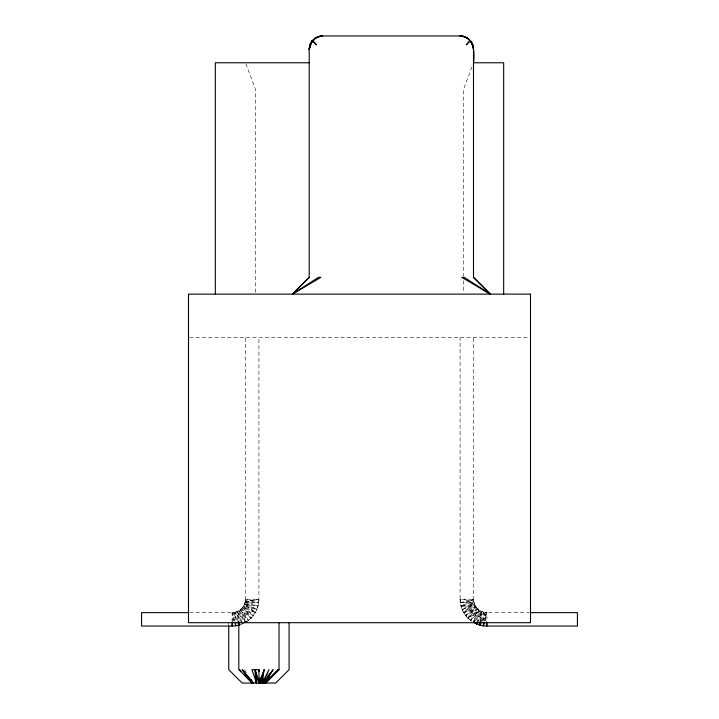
<?xml version="1.0" encoding="UTF-8"?>
<svg xmlns="http://www.w3.org/2000/svg" width="719" height="719" viewBox="0 0 719 719"><rect width="100%" height="100%" fill="white"/><g stroke="black" fill="none" stroke-linecap="round" stroke-linejoin="round"><path stroke-width="0.54" stroke-dasharray="3.6 2.7" d="M483.42 620.578L483.438 612.184C477.695 610.692 473.435 605.155 473.497 599.233L473.497 337.705M480.04 620.74L480.202 610.844C476.149 608.418 473.578 603.951 473.497 599.233L460.088 599.233L460.088 337.705M189.618 612.642L232.093 612.642C239.256 612.795 245.655 606.396 245.503 599.233L245.503 337.705M246.231 621.971C254.032 617.261 258.921 608.319 258.912 599.233L258.912 337.705M232.767 620.848L233.846 612.525L237.441 621.261M232.093 621.584L232.093 612.642C239.265 612.687 245.547 606.405 245.503 599.233L258.912 599.233C258.759 608.669 253.6 617.594 245.503 622.456L237.225 611.617L238.474 620.982M483.995 621.387L485.154 612.525L529.382 612.642M480.526 620.982L481.775 611.617L480.202 610.844L467.943 618.196C462.982 613.199 460.115 606.27 460.088 599.233L473.614 600.976L460.996 606.171C463.054 612.525 466.955 618.493 472.769 621.971M233.423 620.722L235.562 612.184L241.836 623.103M484.75 620.749L486.907 612.642L481.775 611.617L473.497 622.456L478.746 609.865L467.943 618.196L471.907 621.243M481.119 620.821L483.438 612.184L485.154 612.525L486.233 620.848M476.922 622.996L480.202 610.844L470.577 620.506L477.425 608.714L463.683 612.642L473.956 602.702L460.313 602.729L473.497 599.233L460.996 606.171L460.088 599.233M473.803 621.405L477.425 608.714L465.624 615.554L475.295 605.937L460.996 606.171L473.956 602.702L462.128 609.496L475.295 605.937L467.943 618.196L477.425 608.714M471.952 66.885L463.44 89.596L463.44 276.24M481.559 621.261L485.154 612.525M477.074 622.978L481.775 611.617M482.098 621.288L486.907 612.642L486.907 621.584M477.164 623.103L483.438 612.184L485.577 620.722M473.497 622.456L480.202 610.844M470.577 620.506L478.746 609.865M467.943 618.196L476.266 607.393L463.683 612.642L474.522 604.364L460.996 606.171M475.025 620.874L483.438 612.184M465.624 615.554L476.266 607.393M463.683 612.642L475.295 605.937M244.721 622.843L239.032 625.135L242.734 623.607M462.128 609.496L474.522 604.364M245.197 621.405L241.575 608.714L251.057 618.196L243.705 605.937L255.317 612.642L245.044 602.702L258.912 599.233L245.386 600.976L258.004 606.171L244.478 604.364L255.317 612.642L242.734 607.393L251.057 618.196L240.254 609.865L245.503 622.456L238.798 610.844L238.96 620.74M460.313 602.729L473.614 600.976M189.618 337.705L529.382 337.705M242.078 622.996L238.798 610.844L248.423 620.506L241.575 608.714L253.376 615.554L243.705 605.937L256.872 609.496L245.044 602.702L258.687 602.729L245.503 599.233M245.386 600.976L258.687 602.729M245.044 602.702L258.004 606.171M244.478 604.364L256.872 609.496M242.734 607.393L253.376 615.554M240.254 609.865L248.423 620.506M244.388 669.641L246.77 673.218M237.225 611.617L241.926 622.978M245.889 63.802L255.56 89.596L255.56 294.116M237.881 620.821L235.562 612.184L235.58 620.578M232.093 612.642L234.25 620.749M233.846 612.525L235.005 621.387M463.44 280.707L463.44 293.001M228.741 622.699L228.741 624.937"/><path stroke-width="1.08" d="M530.496 612.642L577.438 612.642L577.438 626.051L486.907 626.051L483.411 625.818L483.411 622.672M480.022 621.836L479.968 625.135L483.411 625.818L484.22 622.78M232.632 621.89L232.093 626.051L141.562 626.051L141.562 612.642L188.504 612.642M483.411 625.818L483.842 622.501M480.382 622.016L479.968 625.135L473.497 622.456M265.662 678.862L262.264 683.05L264.125 669.641L258.912 683.05L254.751 669.641L256.198 683.05M467.97 38.511L465.454 37.073L460.088 35.95L322.615 35.95L318.921 36.471L315.515 37.99L312.495 40.48L309.206 49.359L311.057 42.574L312.486 40.57L316.333 44.749L312.486 40.57L310.042 44.668L309.206 49.359L309.206 277.354L292.444 294.116L320.899 277.354L318.562 277.327L292.444 294.116L309.206 277.354M312.495 40.48L310.554 43.32L309.206 49.359C309.152 42.169 315.443 35.923 322.615 35.95L317.25 37.073L314.733 38.511M259.981 677.891L260.646 683.05L264.125 669.641M480.831 621.899L479.968 625.135L481.164 622.223M477.686 622.187L476.643 624.011L477.191 621.98M269.625 676.741L263.657 683.05L268.969 669.641L262.264 683.05M476.643 624.011L477.497 621.944M310.545 43.841L312.486 40.57L310.042 44.668M260.646 683.05L263.424 678.583M279.035 622.699L279.035 669.641L265.617 683.05L278.343 669.641L264.718 683.05L273.139 669.641L263.657 683.05M314.203 39.77L315.515 37.99L310.887 42.861M267.702 676.345L272.456 670.476M279.035 669.641L265.392 683.05L269.499 678.017M264.718 683.05L269.077 678.017M310.554 43.32L315.515 37.99M265.392 683.05L278.343 669.641M314.589 38.619L319.766 36.256L322.615 35.95M309.206 62.769L215.332 62.769L215.332 294.116M258.912 669.641L251.902 669.641L256.575 683.05L255.353 669.641L258.912 683.05L258.912 669.641L259.182 671.699M503.668 294.116L503.668 62.769L473.497 62.769C474.908 52.379 474.252 36.094 460.088 35.95L462.937 36.256L468.114 38.619M460.088 35.95L463.719 36.453L467.188 37.99L469.318 40.273M473.497 277.354L490.259 294.116L461.814 277.354L464.141 277.327L490.259 294.116L473.497 277.354L473.497 49.359L472.644 44.659L470.217 40.57L466.37 44.749L470.217 40.57L472.644 44.659L473.497 49.359M250.94 679.473L253.322 683.05L242.177 669.641L252.297 683.05L238.825 669.641L238.798 622.699M252.297 683.05L244.658 675.159L252.387 683.05L247.156 677.181M247.264 676.741L253.322 683.05L242.842 670.476M469.507 40.426L471.817 42.861M470.738 41.801L472.149 43.32M471.763 44.219L473.066 46.007M237.836 622.223L239.032 625.135L235.589 625.818L232.093 626.051L232.093 622.699M238.169 621.899L239.032 625.135L238.618 622.016M235.158 622.501L235.589 625.818L235.589 622.672M486.368 621.89L486.907 626.051L486.907 622.699M238.978 621.836L239.014 624.038M289.092 622.699L289.092 669.641L275.683 683.05L242.15 683.05L228.741 669.641L228.741 626.051M530.496 294.116L188.504 294.116L188.504 622.699L530.496 622.699L530.496 294.116M240.856 671.213L239.319 669.641L240.847 671.213M472.662 44.668L470.217 40.57L472.644 44.659"/></g></svg>
